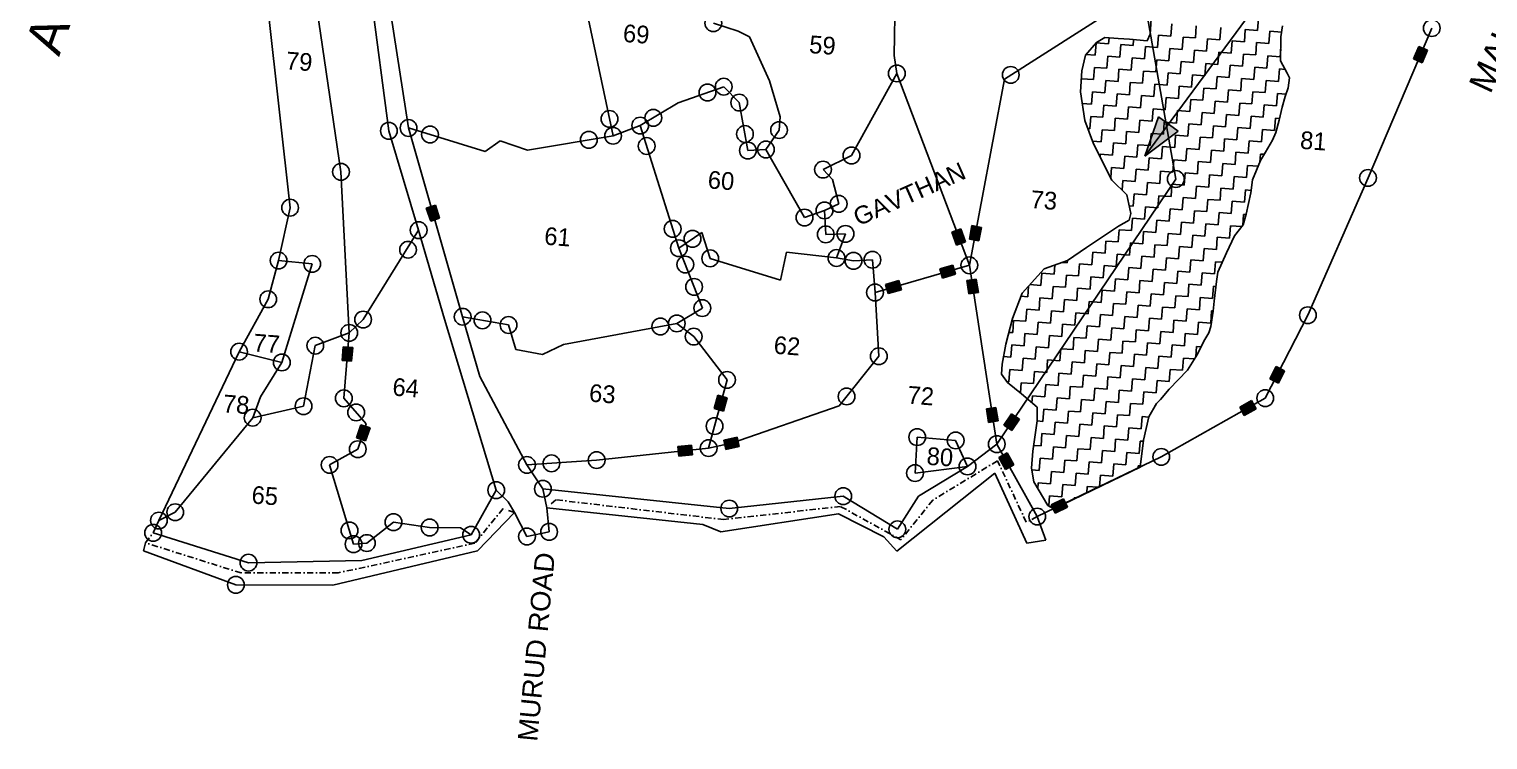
# Model space of a CAD drawing. Header units: metres. Extents: x 277693 to 281059, y 2038920 to 2043234.
# Drawn here: x 278757 to 279938, y 2038920 to 2039495 of the extents above; entities that cross this region are included whole.
import ezdxf
from ezdxf.enums import TextEntityAlignment as Align

# ---------------------------------------------------------------- set-up
doc = ezdxf.new("R2010")
doc.units = ezdxf.units.M
doc.header["$MEASUREMENT"] = 0
doc.linetypes.add('DASHDOT', pattern=[1, 0.5, -0.25, 0, -0.25])
for name, color, linetype in [('OFF', 1, 'Continuous'), ('POLY_HATCH', 12, 'Continuous'), ('POLY_PARCEL', 6, 'Continuous'), ('POLY_ROAD', 30, 'Continuous'), ('POLY_WATER', 4, 'Continuous'), ('TEXT_MAPIN', 7, 'Continuous'), ('TEXT_MAPOUT', 7, 'Continuous'), ('TEXT_PARCEL', 7, 'Continuous'), ('V_BOUND_LINE', 7, 'Continuous'), ('V_BOUND_STREAM_LINE', 7, 'DASHDOT')]:
    doc.layers.add(name, color=color, linetype=linetype)
doc.styles.get("Standard").update_dxf_attribs({"font": 'arial.ttf'})
doc.styles.add('TEXT_MAP', font='', dxfattribs={"height": 2.5})
doc.styles.get('TEXT_MAP').set_extended_font_data('Kruti Dev 050')

msp = doc.modelspace()

# ---------------------------------------------------------------- hatches: boundary and pattern name
for points in [[(279889.4, 2039478.4), (279882.4, 2039481.4), (279878, 2039471.2), (279885.1, 2039468.2)], [(279082.3, 2039339.9), (279089.5, 2039342.4), (279086, 2039352.9), (279078.7, 2039350.4)], [(279508.1, 2039320.6), (279515.3, 2039323.3), (279511.4, 2039333.7), (279504.2, 2039331)], [(279518.5, 2039325.5), (279526, 2039324.1), (279528.1, 2039335), (279520.5, 2039336.4)], [(279507.3, 2039297.1), (279505.1, 2039304.5), (279494.5, 2039301.4), (279496.6, 2039294)], [(279450.6, 2039288.8), (279452.7, 2039281.4), (279463.4, 2039284.5), (279461.3, 2039291.9)], [(279524, 2039293.2), (279516.4, 2039292), (279518.1, 2039281.1), (279525.7, 2039282.3)], [(279019.2, 2039237.7), (279011.5, 2039238.3), (279010.6, 2039227.3), (279018.2, 2039226.7)], [(279761.8, 2039212.5), (279768.6, 2039209), (279773.7, 2039218.9), (279766.8, 2039222.4)], [(279322.2, 2039197.1), (279314.8, 2039199.1), (279311.9, 2039188.4), (279319.3, 2039186.4)], [(279534, 2039177.2), (279541.6, 2039178.4), (279539.9, 2039189.3), (279532.4, 2039188.1)], [(279750.7, 2039188.3), (279746.9, 2039195), (279737.3, 2039189.5), (279741, 2039182.8)], [(279546.4, 2039174.9), (279552.7, 2039170.6), (279558.9, 2039179.8), (279552.6, 2039184.1)], [(279033.1, 2039172.8), (279025.8, 2039175.3), (279022.3, 2039164.8), (279029.5, 2039162.3)], [(279294.1, 2039151.1), (279293.3, 2039158.7), (279282.3, 2039157.6), (279283.1, 2039149.9)], [(279319.5, 2039162.9), (279321.1, 2039155.4), (279331.9, 2039157.7), (279330.3, 2039165.2)], [(279549, 2039152.5), (279542.3, 2039148.7), (279547.7, 2039139), (279554.4, 2039142.8)], [(279584.6, 2039110.6), (279587.9, 2039103.7), (279597.9, 2039108.5), (279594.6, 2039115.4)]]:
    msp.add_hatch(color=256).paths.add_polyline_path(points)
h = msp.add_hatch(color=256)
h.paths.add_polyline_path([(279679.5, 2039418.5), (279671.6, 2039424.3), (279660.4, 2039392.7)])
h.paths.add_polyline_path([(279660.4, 2039392.7), (279687.4, 2039412.7), (279679.5, 2039418.5)])

# ---------------------------------------------------------------- linework, layer by layer
for p, q in [((279660.4, 2039392.7), (279775.3, 2039548.1)), ((279878, 2039471.2), (279882.4, 2039481.4)), ((279882.4, 2039481.4), (279889.4, 2039478.4)), ((279889.4, 2039478.4), (279885.1, 2039468.2)), ((279885.1, 2039468.2), (279878, 2039471.2)), ((279660.4, 2039392.7), (279671.6, 2039424.3)), ((279671.6, 2039424.3), (279687.4, 2039412.7)), ((279660.4, 2039392.7), (279687.4, 2039412.7)), ((279078.7, 2039350.4), (279086, 2039352.9)), ((279082.3, 2039339.9), (279078.7, 2039350.4)), ((279086, 2039352.9), (279089.5, 2039342.4)), ((279089.5, 2039342.4), (279082.3, 2039339.9)), ((279504.2, 2039331), (279511.4, 2039333.7)), ((279508.1, 2039320.6), (279504.2, 2039331)), ((279511.4, 2039333.7), (279515.3, 2039323.3)), ((279518.5, 2039325.5), (279520.5, 2039336.4)), ((279520.5, 2039336.4), (279528.1, 2039335)), ((279528.1, 2039335), (279526, 2039324.1)), ((279515.3, 2039323.3), (279508.1, 2039320.6)), ((279526, 2039324.1), (279518.5, 2039325.5)), ((279494.5, 2039301.4), (279505.1, 2039304.5)), ((279496.6, 2039294), (279494.5, 2039301.4)), ((279507.3, 2039297.1), (279496.6, 2039294)), ((279505.1, 2039304.5), (279507.3, 2039297.1)), ((279450.6, 2039288.8), (279461.3, 2039291.9)), ((279452.7, 2039281.4), (279450.6, 2039288.8)), ((279463.4, 2039284.5), (279452.7, 2039281.4)), ((279461.3, 2039291.9), (279463.4, 2039284.5)), ((279516.4, 2039292), (279524, 2039293.2)), ((279518.1, 2039281.1), (279516.4, 2039292)), ((279524, 2039293.2), (279525.7, 2039282.3)), ((279525.7, 2039282.3), (279518.1, 2039281.1)), ((279010.6, 2039227.3), (279011.5, 2039238.3)), ((279011.5, 2039238.3), (279019.2, 2039237.7)), ((279019.2, 2039237.7), (279018.2, 2039226.7)), ((279018.2, 2039226.7), (279010.6, 2039227.3)), ((279761.8, 2039212.5), (279766.8, 2039222.4)), ((279768.6, 2039209), (279761.8, 2039212.5)), ((279766.8, 2039222.4), (279773.7, 2039218.9)), ((279773.7, 2039218.9), (279768.6, 2039209)), ((279311.9, 2039188.4), (279314.8, 2039199.1)), ((279314.8, 2039199.1), (279322.2, 2039197.1)), ((279322.2, 2039197.1), (279319.3, 2039186.4)), ((279532.4, 2039188.1), (279539.9, 2039189.3)), ((279539.9, 2039189.3), (279541.6, 2039178.4)), ((279737.3, 2039189.5), (279746.9, 2039195)), ((279741, 2039182.8), (279737.3, 2039189.5)), ((279746.9, 2039195), (279750.7, 2039188.3)), ((279319.3, 2039186.4), (279311.9, 2039188.4)), ((279534, 2039177.2), (279532.4, 2039188.1)), ((279541.6, 2039178.4), (279534, 2039177.2)), ((279546.4, 2039174.9), (279552.6, 2039184.1)), ((279552.6, 2039184.1), (279558.9, 2039179.8)), ((279558.9, 2039179.8), (279552.7, 2039170.6)), ((279750.7, 2039188.3), (279741, 2039182.8)), ((279022.3, 2039164.8), (279025.8, 2039175.3)), ((279025.8, 2039175.3), (279033.1, 2039172.8)), ((279033.1, 2039172.8), (279029.5, 2039162.3)), ((279552.7, 2039170.6), (279546.4, 2039174.9)), ((279029.5, 2039162.3), (279022.3, 2039164.8)), ((279282.3, 2039157.6), (279293.3, 2039158.7)), ((279283.1, 2039149.9), (279282.3, 2039157.6)), ((279293.3, 2039158.7), (279294.1, 2039151.1)), ((279319.5, 2039162.9), (279330.3, 2039165.2)), ((279321.1, 2039155.4), (279319.5, 2039162.9)), ((279331.9, 2039157.7), (279321.1, 2039155.4)), ((279330.3, 2039165.2), (279331.9, 2039157.7)), ((279294.1, 2039151.1), (279283.1, 2039149.9)), ((279542.3, 2039148.7), (279549, 2039152.5)), ((279547.7, 2039139), (279542.3, 2039148.7)), ((279554.4, 2039142.8), (279547.7, 2039139)), ((279549, 2039152.5), (279554.4, 2039142.8)), ((279584.6, 2039110.6), (279594.6, 2039115.4)), ((279587.9, 2039103.7), (279584.6, 2039110.6)), ((279597.9, 2039108.5), (279587.9, 2039103.7)), ((279594.6, 2039115.4), (279597.9, 2039108.5))]:
    msp.add_line(p, q)
for centre in [(279311.1, 2039500.1), (279892.8, 2039496.2), (279459.7, 2039459.5), (279551.9, 2039458.3), (279306.4, 2039444.1), (279319.5, 2039448.8), (279332.1, 2039435.9), (279227, 2039422.7), (279262.5, 2039423.6), (279048.4, 2039413.1), (279064.3, 2039415.4), (279081.7, 2039410.1), (279229.9, 2039409.1), (279251.9, 2039417.3), (279336.7, 2039410.5), (279364.3, 2039413.7), (279210.3, 2039405.8), (279257.1, 2039400.8), (279339.1, 2039397.1), (279353.7, 2039398), (279423, 2039393.1), (279009.6, 2039379.9), (279399.9, 2039381.7), (279685.6, 2039374.1), (279841.2, 2039375), (278968.4, 2039350.9), (279401.1, 2039348.7), (279412.6, 2039354), (279384.9, 2039342.9), (279072.5, 2039332.7), (279278.2, 2039333.8), (279294.2, 2039325.7), (279402.1, 2039329.3), (279418.1, 2039329.7), (279063.9, 2039316.9), (279283.2, 2039318.1), (278959.1, 2039308.1), (278986.3, 2039305.4), (279288.4, 2039304.9), (279308.6, 2039309.9), (279410.8, 2039310.2), (279424.6, 2039307.9), (279439.9, 2039308.8), (279518.4, 2039304.3), (278950.7, 2039276.8), (279295.5, 2039286.8), (279442, 2039282.3), (279302.2, 2039269.7), (279027.5, 2039260.4), (279108.1, 2039262.7), (279124.2, 2039259.8), (279145.3, 2039256), (279268.2, 2039254.8), (279281.5, 2039257.3), (279792.5, 2039263.9), (279016.3, 2039249.6), (279295.2, 2039246.6), (278927.1, 2039234.4), (278988.8, 2039239.3), (279445.1, 2039230.7), (278961.7, 2039225.7), (279322.2, 2039211.6), (279011.9, 2039196.7), (279419, 2039198.2), (279758, 2039196.8), (278979.3, 2039190.3), (279021.9, 2039185.3), (278938.1, 2039181), (279312.1, 2039174.2), (279476.2, 2039165.3), (279507.3, 2039162.6), (279540.6, 2039159.6), (279023.2, 2039155.5), (279216.6, 2039146.7), (279307.3, 2039156.4), (279673.8, 2039149.3), (279000.4, 2039142.8), (279160.2, 2039142.8), (279180, 2039144.1), (279474.4, 2039136.2), (279516.9, 2039141.6), (279173.1, 2039123.5), (279135.3, 2039122.4), (279416.3, 2039117.5), (278875.4, 2039104.5), (279324, 2039107.5), (279573.4, 2039101), (278857.5, 2039087.9), (278862.2, 2039097.8), (279016.5, 2039089.8), (279052.1, 2039096.5), (279081.4, 2039092.2), (279178.1, 2039088.7), (279460.1, 2039090.7), (279019.8, 2039078.7), (279030.6, 2039079.6), (279115, 2039086.3), (279160.2, 2039084.9), (278934.7, 2039063.7), (278924.5, 2039045.8)]:
    msp.add_circle(centre, 6.78)
at = {"layer": 'OFF'}
for p, q in [((278851.3, 2039079.8), (278849.6, 2039073.3)), ((279564.9, 2039079.6), (279580.3, 2039081.8))]:
    msp.add_line(p, q, dxfattribs=at)
at = {"layer": 'POLY_HATCH'}
for p, q in [((279666, 2039507.6), (279664.8, 2039491.3)), ((279770.7, 2039489.1), (279772, 2039497.9)), ((279621.4, 2039484.5), (279612.4, 2039474.3)), ((279628.1, 2039488.6), (279621.4, 2039484.5)), ((279638.9, 2039487.7), (279628.1, 2039488.6)), ((279648, 2039487.1), (279638.9, 2039487.7)), ((279662.5, 2039486), (279648, 2039487.1)), ((279664.8, 2039491.3), (279662.5, 2039486)), ((279770.4, 2039469.6), (279770.7, 2039489.1)), ((279612.4, 2039474.3), (279609.6, 2039461.7)), ((279609.6, 2039461.7), (279608.3, 2039444.5)), ((279775.6, 2039459.7), (279770.4, 2039469.6)), ((279777.7, 2039456), (279775.6, 2039459.7)), ((279776.5, 2039447.8), (279777.7, 2039456)), ((279608.3, 2039444.5), (279612, 2039421.4)), ((279771.7, 2039432.1), (279774.2, 2039440.8)), ((279774.2, 2039440.8), (279776.5, 2039447.8)), ((279769.2, 2039421.6), (279771.7, 2039432.1)), ((279612, 2039421.4), (279618.8, 2039402.6)), ((279766.6, 2039411.8), (279769.2, 2039421.6)), ((279618.8, 2039402.6), (279633.9, 2039373.2)), ((279758.3, 2039395.8), (279763.8, 2039405.5)), ((279763.8, 2039405.5), (279766.6, 2039411.8)), ((279754.2, 2039389), (279758.3, 2039395.8)), ((279747.7, 2039373.5), (279754.2, 2039389)), ((279633.9, 2039373.2), (279645.8, 2039361.4)), ((279746.3, 2039362.9), (279747.7, 2039373.5)), ((279645.8, 2039361.4), (279649.1, 2039346.2)), ((279742.6, 2039345.7), (279746.3, 2039362.9)), ((279649.1, 2039346.2), (279647.8, 2039340.8)), ((279740.2, 2039337), (279742.6, 2039345.7)), ((279639.2, 2039336), (279613.3, 2039318.8)), ((279647.8, 2039340.8), (279639.2, 2039336)), ((279733, 2039328), (279740.2, 2039337)), ((279613.3, 2039318.8), (279597.9, 2039308.1)), ((279726.6, 2039314.3), (279733, 2039328)), ((279597.9, 2039308.1), (279579.1, 2039301.3)), ((279719.5, 2039298.8), (279726.6, 2039314.3)), ((279579.1, 2039301.3), (279561.2, 2039281.7)), ((279718.4, 2039291.2), (279719.5, 2039298.8)), ((279716.6, 2039275.4), (279718.4, 2039291.2)), ((279561.2, 2039281.7), (279553.2, 2039261.2)), ((279715.9, 2039267.1), (279716.6, 2039275.4)), ((279553.2, 2039261.2), (279548, 2039240.6)), ((279713.8, 2039254.8), (279715.9, 2039267.1)), ((279708.2, 2039242.8), (279712.2, 2039249.6)), ((279712.2, 2039249.6), (279713.8, 2039254.8)), ((279548, 2039240.6), (279545, 2039224.4)), ((279703.2, 2039232.5), (279708.2, 2039242.8)), ((279545, 2039224.4), (279544.4, 2039216.2)), ((279695.1, 2039219.5), (279703.2, 2039232.5)), ((279544.4, 2039216.2), (279549.3, 2039209.5)), ((279680.3, 2039204), (279695.1, 2039219.5)), ((279549.3, 2039209.5), (279560.5, 2039200.4)), ((279673.2, 2039195.7), (279680.3, 2039204)), ((279560.5, 2039200.4), (279573.3, 2039189.4)), ((279573.3, 2039189.4), (279573.4, 2039178.5)), ((279663.8, 2039181.6), (279669.9, 2039192.4)), ((279669.9, 2039192.4), (279673.2, 2039195.7)), ((279573.4, 2039178.5), (279569.7, 2039153.9)), ((279659.4, 2039162.9), (279663.8, 2039181.6)), ((279569.7, 2039153.9), (279568.7, 2039140.3)), ((279656.8, 2039141.1), (279659.4, 2039162.9)), ((279568.7, 2039140.3), (279570.6, 2039129.2)), ((279586.8, 2039107.4), (279656.8, 2039141.1)), ((279570.6, 2039129.2), (279581.9, 2039110.1)), ((279581.9, 2039110.1), (279586.8, 2039107.4))]:
    msp.add_line(p, q, dxfattribs=at)
at = {"layer": 'POLY_HATCH', "linetype": 'Continuous'}
for p, q in [((279681.5, 2039489.7), (279682.3, 2039499.6)), ((279701.4, 2039488.2), (279702.1, 2039498.1)), ((279721.2, 2039486.7), (279722, 2039496.6)), ((279751.8, 2039494.3), (279752.5, 2039504.3)), ((279620.4, 2039474.4), (279621.2, 2039484.3)), ((279621.2, 2039484.3), (279631.1, 2039483.5)), ((279631.1, 2039483.5), (279631.5, 2039488.3)), ((279651, 2039482), (279651.3, 2039486.8)), ((279670.8, 2039480.5), (279671.6, 2039490.4)), ((279671.6, 2039490.4), (279681.5, 2039489.7)), ((279690.7, 2039479), (279691.4, 2039488.9)), ((279691.4, 2039488.9), (279701.4, 2039488.2)), ((279710.5, 2039477.5), (279711.3, 2039487.4)), ((279711.3, 2039487.4), (279721.2, 2039486.7)), ((279730.4, 2039476), (279731.2, 2039485.9)), ((279731.2, 2039485.9), (279741.1, 2039485.2)), ((279741.1, 2039485.2), (279741.8, 2039495.1)), ((279741.8, 2039495.1), (279751.8, 2039494.3)), ((279750.3, 2039474.5), (279751, 2039484.4)), ((279751, 2039484.4), (279760.9, 2039483.7)), ((279760.9, 2039483.7), (279761.7, 2039493.6)), ((279761.7, 2039493.6), (279771.3, 2039492.9)), ((279612.9, 2039474.9), (279620.4, 2039474.4)), ((279629.6, 2039463.7), (279630.4, 2039473.6)), ((279630.4, 2039473.6), (279640.3, 2039472.8)), ((279640.3, 2039472.8), (279641, 2039482.8)), ((279641, 2039482.8), (279651, 2039482)), ((279660.2, 2039471.3), (279660.9, 2039481.3)), ((279660.9, 2039481.3), (279670.8, 2039480.5)), ((279680, 2039469.8), (279680.8, 2039479.8)), ((279680.8, 2039479.8), (279690.7, 2039479)), ((279699.9, 2039468.3), (279700.6, 2039478.3)), ((279700.6, 2039478.3), (279710.5, 2039477.5)), ((279719.7, 2039466.8), (279720.5, 2039476.8)), ((279720.5, 2039476.8), (279730.4, 2039476)), ((279739.6, 2039465.3), (279740.3, 2039475.2)), ((279740.3, 2039475.2), (279750.3, 2039474.5)), ((279759.4, 2039463.8), (279760.2, 2039473.7)), ((279760.2, 2039473.7), (279770.1, 2039473)), ((279770.1, 2039473), (279770.6, 2039479.1)), ((279618.9, 2039454.5), (279619.7, 2039464.4)), ((279619.7, 2039464.4), (279629.6, 2039463.7)), ((279638.8, 2039453), (279639.5, 2039462.9)), ((279639.5, 2039462.9), (279649.5, 2039462.2)), ((279649.5, 2039462.2), (279650.2, 2039472.1)), ((279650.2, 2039472.1), (279660.2, 2039471.3)), ((279658.6, 2039451.5), (279659.4, 2039461.4)), ((279659.4, 2039461.4), (279669.3, 2039460.7)), ((279669.3, 2039460.7), (279670.1, 2039470.6)), ((279670.1, 2039470.6), (279680, 2039469.8)), ((279689.2, 2039459.2), (279689.9, 2039469.1)), ((279689.9, 2039469.1), (279699.9, 2039468.3)), ((279709, 2039457.7), (279709.8, 2039467.6)), ((279709.8, 2039467.6), (279719.7, 2039466.8)), ((279728.9, 2039456.1), (279729.6, 2039466.1)), ((279729.6, 2039466.1), (279739.6, 2039465.3)), ((279748.7, 2039454.6), (279749.5, 2039464.6)), ((279749.5, 2039464.6), (279759.4, 2039463.8)), ((279768.6, 2039453.1), (279769.4, 2039463.1)), ((279769.4, 2039463.1), (279774, 2039462.7)), ((279609.1, 2039455.2), (279618.9, 2039454.5)), ((279628.1, 2039443.8), (279628.9, 2039453.7)), ((279628.9, 2039453.7), (279638.8, 2039453)), ((279648, 2039442.3), (279648.7, 2039452.2)), ((279648.7, 2039452.2), (279658.6, 2039451.5)), ((279667.8, 2039440.8), (279668.6, 2039450.7)), ((279668.6, 2039450.7), (279678.5, 2039450)), ((279678.5, 2039450), (279679.3, 2039459.9)), ((279679.3, 2039459.9), (279689.2, 2039459.2)), ((279687.7, 2039439.3), (279688.4, 2039449.2)), ((279688.4, 2039449.2), (279698.4, 2039448.5)), ((279698.4, 2039448.5), (279699.1, 2039458.4)), ((279699.1, 2039458.4), (279709, 2039457.7)), ((279718.2, 2039447), (279719, 2039456.9)), ((279719, 2039456.9), (279728.9, 2039456.1)), ((279738.1, 2039445.5), (279738.8, 2039455.4)), ((279738.8, 2039455.4), (279748.7, 2039454.6)), ((279757.9, 2039444), (279758.7, 2039453.9)), ((279758.7, 2039453.9), (279768.6, 2039453.1)), ((279617.4, 2039434.6), (279618.2, 2039444.6)), ((279618.2, 2039444.6), (279628.1, 2039443.8)), ((279637.3, 2039433.1), (279638, 2039443.1)), ((279638, 2039443.1), (279648, 2039442.3)), ((279657.1, 2039431.6), (279657.9, 2039441.6)), ((279657.9, 2039441.6), (279667.8, 2039440.8)), ((279677, 2039430.1), (279677.7, 2039440.1)), ((279677.7, 2039440.1), (279687.7, 2039439.3)), ((279696.9, 2039428.6), (279697.6, 2039438.5)), ((279697.6, 2039438.5), (279707.5, 2039437.8)), ((279707.5, 2039437.8), (279708.3, 2039447.7)), ((279708.3, 2039447.7), (279718.2, 2039447)), ((279716.7, 2039427.1), (279717.5, 2039437)), ((279717.5, 2039437), (279727.4, 2039436.3)), ((279727.4, 2039436.3), (279728.1, 2039446.2)), ((279728.1, 2039446.2), (279738.1, 2039445.5)), ((279747.2, 2039434.8), (279748, 2039444.7)), ((279748, 2039444.7), (279757.9, 2039444)), ((279767.1, 2039433.3), (279767.9, 2039443.2)), ((279767.9, 2039443.2), (279774.8, 2039442.7)), ((279609.8, 2039435.2), (279617.4, 2039434.6)), ((279626.6, 2039424), (279627.4, 2039433.9)), ((279627.4, 2039433.9), (279637.3, 2039433.1)), ((279646.5, 2039422.5), (279647.2, 2039432.4)), ((279647.2, 2039432.4), (279657.1, 2039431.6)), ((279666.3, 2039421), (279667.1, 2039430.9)), ((279667.1, 2039430.9), (279677, 2039430.1)), ((279686.2, 2039419.4), (279686.9, 2039429.4)), ((279686.9, 2039429.4), (279696.9, 2039428.6)), ((279706, 2039417.9), (279706.8, 2039427.9)), ((279706.8, 2039427.9), (279716.7, 2039427.1)), ((279725.9, 2039416.4), (279726.6, 2039426.4)), ((279726.6, 2039426.4), (279736.6, 2039425.6)), ((279736.6, 2039425.6), (279737.3, 2039435.5)), ((279737.3, 2039435.5), (279747.2, 2039434.8)), ((279756.4, 2039424.1), (279757.2, 2039434)), ((279757.2, 2039434), (279767.1, 2039433.3)), ((279614.4, 2039414.9), (279615.9, 2039414.8)), ((279615.9, 2039414.8), (279616.7, 2039424.7)), ((279616.7, 2039424.7), (279626.6, 2039424)), ((279625.1, 2039404.1), (279625.9, 2039414)), ((279625.9, 2039414), (279635.8, 2039413.3)), ((279635.8, 2039413.3), (279636.5, 2039423.2)), ((279636.5, 2039423.2), (279646.5, 2039422.5)), ((279655.6, 2039411.8), (279656.4, 2039421.7)), ((279656.4, 2039421.7), (279666.3, 2039421)), ((279675.5, 2039410.3), (279676.2, 2039420.2)), ((279676.2, 2039420.2), (279686.2, 2039419.4)), ((279695.3, 2039408.8), (279696.1, 2039418.7)), ((279696.1, 2039418.7), (279706, 2039417.9)), ((279715.2, 2039407.3), (279716, 2039417.2)), ((279716, 2039417.2), (279725.9, 2039416.4)), ((279735.1, 2039405.8), (279735.8, 2039415.7)), ((279735.8, 2039415.7), (279745.7, 2039414.9)), ((279745.7, 2039414.9), (279746.5, 2039424.9)), ((279746.5, 2039424.9), (279756.4, 2039424.1)), ((279754.9, 2039404.2), (279755.7, 2039414.2)), ((279755.7, 2039414.2), (279765.6, 2039413.4)), ((279765.6, 2039413.4), (279766.3, 2039423.3)), ((279766.3, 2039423.3), (279769.5, 2039423.1)), ((279618.1, 2039404.6), (279625.1, 2039404.1)), ((279634.3, 2039393.4), (279635, 2039403.4)), ((279635, 2039403.4), (279645, 2039402.6)), ((279645, 2039402.6), (279645.7, 2039412.5)), ((279645.7, 2039412.5), (279655.6, 2039411.8)), ((279654.1, 2039391.9), (279654.9, 2039401.8)), ((279654.9, 2039401.8), (279664.8, 2039401.1)), ((279664.8, 2039401.1), (279665.6, 2039411)), ((279665.6, 2039411), (279675.5, 2039410.3)), ((279684.7, 2039399.6), (279685.4, 2039409.5)), ((279685.4, 2039409.5), (279695.3, 2039408.8)), ((279704.5, 2039398.1), (279705.3, 2039408)), ((279705.3, 2039408), (279715.2, 2039407.3)), ((279724.4, 2039396.6), (279725.1, 2039406.5)), ((279725.1, 2039406.5), (279735.1, 2039405.8)), ((279744.2, 2039395.1), (279745, 2039405)), ((279745, 2039405), (279754.9, 2039404.2)), ((279624.2, 2039392.1), (279624.3, 2039394.2)), ((279624.3, 2039394.2), (279634.3, 2039393.4)), ((279643.4, 2039382.7), (279644.2, 2039392.7)), ((279644.2, 2039392.7), (279654.1, 2039391.9)), ((279663.3, 2039381.2), (279664.1, 2039391.2)), ((279664.1, 2039391.2), (279674, 2039390.4)), ((279674, 2039390.4), (279674.7, 2039400.3)), ((279674.7, 2039400.3), (279684.7, 2039399.6)), ((279683.2, 2039379.7), (279683.9, 2039389.7)), ((279683.9, 2039389.7), (279693.8, 2039388.9)), ((279693.8, 2039388.9), (279694.6, 2039398.8)), ((279694.6, 2039398.8), (279704.5, 2039398.1)), ((279713.7, 2039387.4), (279714.4, 2039397.3)), ((279714.4, 2039397.3), (279724.4, 2039396.6)), ((279733.6, 2039385.9), (279734.3, 2039395.8)), ((279734.3, 2039395.8), (279744.2, 2039395.1)), ((279753.6, 2039387.6), (279754.2, 2039394.3)), ((279754.2, 2039394.3), (279757.3, 2039394.1)), ((279632.9, 2039375.2), (279633.5, 2039383.5)), ((279633.5, 2039383.5), (279643.4, 2039382.7)), ((279652.6, 2039372.1), (279653.4, 2039382)), ((279653.4, 2039382), (279663.3, 2039381.2)), ((279672.5, 2039370.6), (279673.2, 2039380.5)), ((279673.2, 2039380.5), (279683.2, 2039379.7)), ((279692.3, 2039369.1), (279693.1, 2039379)), ((279693.1, 2039379), (279703, 2039378.2)), ((279703, 2039378.2), (279703.8, 2039388.2)), ((279703.8, 2039388.2), (279713.7, 2039387.4)), ((279722.9, 2039376.7), (279723.6, 2039386.6)), ((279723.6, 2039386.6), (279733.6, 2039385.9)), ((279742.7, 2039375.2), (279743.5, 2039385.1)), ((279743.5, 2039385.1), (279752.3, 2039384.5)), ((279642.1, 2039365), (279642.7, 2039372.8)), ((279642.7, 2039372.8), (279652.6, 2039372.1)), ((279661.8, 2039361.4), (279662.6, 2039371.3)), ((279662.6, 2039371.3), (279672.5, 2039370.6)), ((279681.7, 2039359.9), (279682.4, 2039369.8)), ((279682.4, 2039369.8), (279692.3, 2039369.1)), ((279701.5, 2039358.4), (279702.3, 2039368.3)), ((279702.3, 2039368.3), (279712.2, 2039367.5)), ((279712.2, 2039367.5), (279712.9, 2039377.5)), ((279712.9, 2039377.5), (279722.9, 2039376.7)), ((279721.4, 2039356.9), (279722.1, 2039366.8)), ((279722.1, 2039366.8), (279732, 2039366)), ((279732, 2039366), (279732.8, 2039376)), ((279732.8, 2039376), (279742.7, 2039375.2)), ((279651.1, 2039352.2), (279651.9, 2039362.1)), ((279651.9, 2039362.1), (279661.8, 2039361.4)), ((279671, 2039350.7), (279671.7, 2039360.6)), ((279671.7, 2039360.6), (279681.7, 2039359.9)), ((279690.8, 2039349.2), (279691.6, 2039359.1)), ((279691.6, 2039359.1), (279701.5, 2039358.4)), ((279710.7, 2039347.7), (279711.4, 2039357.6)), ((279711.4, 2039357.6), (279721.4, 2039356.9)), ((279730.5, 2039346.2), (279731.3, 2039356.1)), ((279731.3, 2039356.1), (279741.2, 2039355.4)), ((279741.2, 2039355.4), (279742, 2039365.3)), ((279742, 2039365.3), (279746.6, 2039364.9)), ((279647.7, 2039352.5), (279651.1, 2039352.2)), ((279660.3, 2039341.5), (279661, 2039351.5)), ((279661, 2039351.5), (279671, 2039350.7)), ((279680.1, 2039340), (279680.9, 2039350)), ((279680.9, 2039350), (279690.8, 2039349.2)), ((279700, 2039338.5), (279700.8, 2039348.4)), ((279700.8, 2039348.4), (279710.7, 2039347.7)), ((279719.9, 2039337), (279720.6, 2039346.9)), ((279720.6, 2039346.9), (279730.5, 2039346.2)), ((279739.8, 2039336.4), (279740.5, 2039345.4)), ((279740.5, 2039345.4), (279742.5, 2039345.3)), ((279638.9, 2039323.2), (279639.7, 2039333.1)), ((279639.7, 2039333.1), (279649.6, 2039332.4)), ((279649.6, 2039332.4), (279650.4, 2039342.3)), ((279650.4, 2039342.3), (279660.3, 2039341.5)), ((279658.8, 2039321.7), (279659.5, 2039331.6)), ((279659.5, 2039331.6), (279669.5, 2039330.8)), ((279669.5, 2039330.8), (279670.2, 2039340.8)), ((279670.2, 2039340.8), (279680.1, 2039340)), ((279689.3, 2039329.3), (279690.1, 2039339.3)), ((279690.1, 2039339.3), (279700, 2039338.5)), ((279709.2, 2039327.8), (279709.9, 2039337.8)), ((279709.9, 2039337.8), (279719.9, 2039337)), ((279729, 2039326.3), (279729.8, 2039336.3)), ((279729.8, 2039336.3), (279739.1, 2039335.6)), ((279628.3, 2039314), (279629, 2039323.9)), ((279629, 2039323.9), (279638.9, 2039323.2)), ((279648.1, 2039312.5), (279648.9, 2039322.4)), ((279648.9, 2039322.4), (279658.8, 2039321.7)), ((279668, 2039311), (279668.7, 2039320.9)), ((279668.7, 2039320.9), (279678.6, 2039320.2)), ((279678.6, 2039320.2), (279679.4, 2039330.1)), ((279679.4, 2039330.1), (279689.3, 2039329.3)), ((279687.8, 2039309.5), (279688.6, 2039319.4)), ((279688.6, 2039319.4), (279698.5, 2039318.7)), ((279698.5, 2039318.7), (279699.3, 2039328.6)), ((279699.3, 2039328.6), (279709.2, 2039327.8)), ((279718.4, 2039317.2), (279719.1, 2039327.1)), ((279719.1, 2039327.1), (279729, 2039326.3)), ((279597.7, 2039306.3), (279597.8, 2039308.1)), ((279617.6, 2039304.8), (279618.3, 2039314.8)), ((279618.3, 2039314.8), (279628.3, 2039314)), ((279637.4, 2039303.3), (279638.2, 2039313.3)), ((279638.2, 2039313.3), (279648.1, 2039312.5)), ((279657.3, 2039301.8), (279658, 2039311.7)), ((279658, 2039311.7), (279668, 2039311)), ((279677.1, 2039300.3), (279677.9, 2039310.2)), ((279677.9, 2039310.2), (279687.8, 2039309.5)), ((279697, 2039298.8), (279697.7, 2039308.7)), ((279697.7, 2039308.7), (279707.7, 2039308)), ((279707.7, 2039308), (279708.4, 2039317.9)), ((279708.4, 2039317.9), (279718.4, 2039317.2)), ((279716.8, 2039297.3), (279717.6, 2039307.2)), ((279717.6, 2039307.2), (279723.2, 2039306.8)), ((279576.4, 2039288), (279577.1, 2039297.9)), ((279577.1, 2039297.9), (279587, 2039297.2)), ((279587, 2039297.2), (279587.6, 2039304.4)), ((279593.8, 2039306.6), (279597.7, 2039306.3)), ((279596.2, 2039286.5), (279597, 2039296.4)), ((279597, 2039296.4), (279606.9, 2039295.7)), ((279606.9, 2039295.7), (279607.6, 2039305.6)), ((279607.6, 2039305.6), (279617.6, 2039304.8)), ((279626.7, 2039294.1), (279627.5, 2039304.1)), ((279627.5, 2039304.1), (279637.4, 2039303.3)), ((279646.6, 2039292.6), (279647.4, 2039302.6)), ((279647.4, 2039302.6), (279657.3, 2039301.8)), ((279666.5, 2039291.1), (279667.2, 2039301.1)), ((279667.2, 2039301.1), (279677.1, 2039300.3)), ((279686.3, 2039289.6), (279687.1, 2039299.6)), ((279687.1, 2039299.6), (279697, 2039298.8)), ((279706.2, 2039288.1), (279706.9, 2039298.1)), ((279706.9, 2039298.1), (279716.8, 2039297.3)), ((279565.7, 2039278.8), (279566.3, 2039287.3)), ((279567.5, 2039288.7), (279576.4, 2039288)), ((279585.5, 2039277.3), (279586.3, 2039287.2)), ((279586.3, 2039287.2), (279596.2, 2039286.5)), ((279605.4, 2039275.8), (279606.1, 2039285.7)), ((279606.1, 2039285.7), (279616.1, 2039285)), ((279616.1, 2039285), (279616.8, 2039294.9)), ((279616.8, 2039294.9), (279626.7, 2039294.1)), ((279625.2, 2039274.3), (279626, 2039284.2)), ((279626, 2039284.2), (279635.9, 2039283.5)), ((279635.9, 2039283.5), (279636.7, 2039293.4)), ((279636.7, 2039293.4), (279646.6, 2039292.6)), ((279655.8, 2039282), (279656.5, 2039291.9)), ((279656.5, 2039291.9), (279666.5, 2039291.1)), ((279675.6, 2039280.5), (279676.4, 2039290.4)), ((279676.4, 2039290.4), (279686.3, 2039289.6)), ((279695.5, 2039279), (279696.2, 2039288.9)), ((279696.2, 2039288.9), (279706.2, 2039288.1)), ((279715.3, 2039277.4), (279716.1, 2039287.4)), ((279716.1, 2039287.4), (279717.9, 2039287.2)), ((279560.2, 2039279.2), (279565.7, 2039278.8)), ((279574.8, 2039268.1), (279575.6, 2039278.1)), ((279575.6, 2039278.1), (279585.5, 2039277.3)), ((279594.7, 2039266.6), (279595.5, 2039276.6)), ((279595.5, 2039276.6), (279605.4, 2039275.8)), ((279614.6, 2039265.1), (279615.3, 2039275)), ((279615.3, 2039275), (279625.2, 2039274.3)), ((279634.4, 2039263.6), (279635.2, 2039273.5)), ((279635.2, 2039273.5), (279645.1, 2039272.8)), ((279645.1, 2039272.8), (279645.8, 2039282.7)), ((279645.8, 2039282.7), (279655.8, 2039282)), ((279654.3, 2039262.1), (279655, 2039272)), ((279655, 2039272), (279664.9, 2039271.3)), ((279664.9, 2039271.3), (279665.7, 2039281.2)), ((279665.7, 2039281.2), (279675.6, 2039280.5)), ((279684.8, 2039269.8), (279685.6, 2039279.7)), ((279685.6, 2039279.7), (279695.5, 2039279)), ((279704.7, 2039268.3), (279705.4, 2039278.2)), ((279705.4, 2039278.2), (279715.3, 2039277.4)), ((279564.2, 2039259), (279564.9, 2039268.9)), ((279564.9, 2039268.9), (279574.8, 2039268.1)), ((279584, 2039257.4), (279584.8, 2039267.4)), ((279584.8, 2039267.4), (279594.7, 2039266.6)), ((279603.9, 2039255.9), (279604.6, 2039265.9)), ((279604.6, 2039265.9), (279614.6, 2039265.1)), ((279623.7, 2039254.4), (279624.5, 2039264.4)), ((279624.5, 2039264.4), (279634.4, 2039263.6)), ((279643.6, 2039252.9), (279644.3, 2039262.9)), ((279644.3, 2039262.9), (279654.3, 2039262.1)), ((279663.4, 2039251.4), (279664.2, 2039261.4)), ((279664.2, 2039261.4), (279674.1, 2039260.6)), ((279674.1, 2039260.6), (279674.9, 2039270.5)), ((279674.9, 2039270.5), (279684.8, 2039269.8)), ((279683.3, 2039249.9), (279684.1, 2039259.8)), ((279684.1, 2039259.8), (279694, 2039259.1)), ((279694, 2039259.1), (279694.7, 2039269)), ((279694.7, 2039269), (279704.7, 2039268.3)), ((279713.8, 2039257.6), (279714.6, 2039267.5)), ((279714.6, 2039267.5), (279716, 2039267.4)), ((279550.4, 2039250), (279553.5, 2039249.8)), ((279553.5, 2039249.8), (279554.2, 2039259.7)), ((279554.2, 2039259.7), (279564.2, 2039259)), ((279562.7, 2039239.1), (279563.4, 2039249)), ((279563.4, 2039249), (279573.3, 2039248.3)), ((279573.3, 2039248.3), (279574.1, 2039258.2)), ((279574.1, 2039258.2), (279584, 2039257.4)), ((279593.2, 2039246.8), (279593.9, 2039256.7)), ((279593.9, 2039256.7), (279603.9, 2039255.9)), ((279613.1, 2039245.3), (279613.8, 2039255.2)), ((279613.8, 2039255.2), (279623.7, 2039254.4)), ((279632.9, 2039243.8), (279633.7, 2039253.7)), ((279633.7, 2039253.7), (279643.6, 2039252.9)), ((279652.8, 2039242.3), (279653.5, 2039252.2)), ((279653.5, 2039252.2), (279663.4, 2039251.4)), ((279672.6, 2039240.7), (279673.4, 2039250.7)), ((279673.4, 2039250.7), (279683.3, 2039249.9)), ((279692.5, 2039239.2), (279693.2, 2039249.2)), ((279693.2, 2039249.2), (279703.2, 2039248.4)), ((279703.2, 2039248.4), (279703.9, 2039258.3)), ((279703.9, 2039258.3), (279713.8, 2039257.6)), ((279552, 2039229.9), (279552.7, 2039239.9)), ((279552.7, 2039239.9), (279562.7, 2039239.1)), ((279571.8, 2039228.4), (279572.6, 2039238.3)), ((279572.6, 2039238.3), (279582.5, 2039237.6)), ((279582.5, 2039237.6), (279583.3, 2039247.5)), ((279583.3, 2039247.5), (279593.2, 2039246.8)), ((279591.7, 2039226.9), (279592.4, 2039236.8)), ((279592.4, 2039236.8), (279602.4, 2039236.1)), ((279602.4, 2039236.1), (279603.1, 2039246)), ((279603.1, 2039246), (279613.1, 2039245.3)), ((279622.2, 2039234.6), (279623, 2039244.5)), ((279623, 2039244.5), (279632.9, 2039243.8)), ((279642.1, 2039233.1), (279642.8, 2039243)), ((279642.8, 2039243), (279652.8, 2039242.3)), ((279661.9, 2039231.6), (279662.7, 2039241.5)), ((279662.7, 2039241.5), (279672.6, 2039240.7)), ((279681.8, 2039230.1), (279682.5, 2039240)), ((279682.5, 2039240), (279692.5, 2039239.2)), ((279701.8, 2039230.2), (279702.4, 2039238.5)), ((279702.4, 2039238.5), (279706, 2039238.2)), ((279546.1, 2039230.4), (279552, 2039229.9)), ((279561.2, 2039219.2), (279561.9, 2039229.2)), ((279561.9, 2039229.2), (279571.8, 2039228.4)), ((279581, 2039217.7), (279581.8, 2039227.7)), ((279581.8, 2039227.7), (279591.7, 2039226.9)), ((279600.9, 2039216.2), (279601.6, 2039226.2)), ((279601.6, 2039226.2), (279611.5, 2039225.4)), ((279611.5, 2039225.4), (279612.3, 2039235.3)), ((279612.3, 2039235.3), (279622.2, 2039234.6)), ((279620.7, 2039214.7), (279621.5, 2039224.7)), ((279621.5, 2039224.7), (279631.4, 2039223.9)), ((279631.4, 2039223.9), (279632.2, 2039233.8)), ((279632.2, 2039233.8), (279642.1, 2039233.1)), ((279651.3, 2039222.4), (279652, 2039232.3)), ((279652, 2039232.3), (279661.9, 2039231.6)), ((279671.1, 2039220.9), (279671.9, 2039230.8)), ((279671.9, 2039230.8), (279681.8, 2039230.1)), ((279691, 2039219.4), (279691.7, 2039229.3)), ((279691.7, 2039229.3), (279700.8, 2039228.6)), ((279550.5, 2039210.1), (279551.2, 2039220)), ((279551.2, 2039220), (279561.2, 2039219.2)), ((279570.3, 2039208.6), (279571.1, 2039218.5)), ((279571.1, 2039218.5), (279581, 2039217.7)), ((279590.2, 2039207.1), (279590.9, 2039217)), ((279590.9, 2039217), (279600.9, 2039216.2)), ((279610, 2039205.6), (279610.8, 2039215.5)), ((279610.8, 2039215.5), (279620.7, 2039214.7)), ((279629.9, 2039204), (279630.6, 2039214)), ((279630.6, 2039214), (279640.6, 2039213.2)), ((279640.6, 2039213.2), (279641.3, 2039223.1)), ((279641.3, 2039223.1), (279651.3, 2039222.4)), ((279660.4, 2039211.7), (279661.2, 2039221.6)), ((279661.2, 2039221.6), (279671.1, 2039220.9)), ((279680.3, 2039210.2), (279681, 2039220.1)), ((279681, 2039220.1), (279691, 2039219.4)), ((279548.8, 2039210.2), (279550.5, 2039210.1)), ((279559.8, 2039201), (279560.4, 2039209.3)), ((279560.4, 2039209.3), (279570.3, 2039208.6)), ((279579.5, 2039197.9), (279580.3, 2039207.8)), ((279580.3, 2039207.8), (279590.2, 2039207.1)), ((279599.4, 2039196.4), (279600.1, 2039206.3)), ((279600.1, 2039206.3), (279610, 2039205.6)), ((279619.2, 2039194.9), (279620, 2039204.8)), ((279620, 2039204.8), (279629.9, 2039204)), ((279639.1, 2039193.4), (279639.8, 2039203.3)), ((279639.8, 2039203.3), (279649.8, 2039202.5)), ((279649.8, 2039202.5), (279650.5, 2039212.5)), ((279650.5, 2039212.5), (279660.4, 2039211.7)), ((279658.9, 2039191.9), (279659.7, 2039201.8)), ((279659.7, 2039201.8), (279669.6, 2039201)), ((279669.6, 2039201), (279670.4, 2039211)), ((279670.4, 2039211), (279680.3, 2039210.2)), ((279569.1, 2039193), (279569.6, 2039198.6)), ((279569.6, 2039198.6), (279579.5, 2039197.9)), ((279588.7, 2039187.2), (279589.4, 2039197.1)), ((279589.4, 2039197.1), (279599.4, 2039196.4)), ((279608.5, 2039185.7), (279609.3, 2039195.6)), ((279609.3, 2039195.6), (279619.2, 2039194.9)), ((279628.4, 2039184.2), (279629.1, 2039194.1)), ((279629.1, 2039194.1), (279639.1, 2039193.4)), ((279648.2, 2039182.7), (279649, 2039192.6)), ((279649, 2039192.6), (279658.9, 2039191.9)), ((279668.8, 2039190.4), (279668.9, 2039191.1)), ((279668.9, 2039191.1), (279669.2, 2039191.1)), ((279573.4, 2039178.4), (279578, 2039178)), ((279578, 2039178), (279578.8, 2039188)), ((279578.8, 2039188), (279588.7, 2039187.2)), ((279587.2, 2039167.3), (279587.9, 2039177.3)), ((279587.9, 2039177.3), (279597.9, 2039176.5)), ((279597.9, 2039176.5), (279598.6, 2039186.4)), ((279598.6, 2039186.4), (279608.5, 2039185.7)), ((279617.7, 2039175), (279618.5, 2039184.9)), ((279618.5, 2039184.9), (279628.4, 2039184.2)), ((279637.6, 2039173.5), (279638.3, 2039183.4)), ((279638.3, 2039183.4), (279648.2, 2039182.7)), ((279657.4, 2039172), (279658.2, 2039181.9)), ((279658.2, 2039181.9), (279663.8, 2039181.5)), ((279576.5, 2039158.2), (279577.2, 2039168.1)), ((279577.2, 2039168.1), (279587.2, 2039167.3)), ((279596.3, 2039156.7), (279597.1, 2039166.6)), ((279597.1, 2039166.6), (279607, 2039165.8)), ((279607, 2039165.8), (279607.8, 2039175.8)), ((279607.8, 2039175.8), (279617.7, 2039175)), ((279626.9, 2039164.3), (279627.6, 2039174.3)), ((279627.6, 2039174.3), (279637.6, 2039173.5)), ((279646.7, 2039162.8), (279647.5, 2039172.8)), ((279647.5, 2039172.8), (279657.4, 2039172)), ((279570.4, 2039158.6), (279576.5, 2039158.2)), ((279585.7, 2039147.5), (279586.4, 2039157.4)), ((279586.4, 2039157.4), (279596.3, 2039156.7)), ((279605.5, 2039146), (279606.3, 2039155.9)), ((279606.3, 2039155.9), (279616.2, 2039155.2)), ((279616.2, 2039155.2), (279617, 2039165.1)), ((279617, 2039165.1), (279626.9, 2039164.3)), ((279625.4, 2039144.5), (279626.1, 2039154.4)), ((279626.1, 2039154.4), (279636.1, 2039153.7)), ((279636.1, 2039153.7), (279636.8, 2039163.6)), ((279636.8, 2039163.6), (279646.7, 2039162.8)), ((279655.9, 2039152.1), (279656.7, 2039162.1)), ((279656.7, 2039162.1), (279659.3, 2039161.9)), ((279575, 2039138.3), (279575.7, 2039148.2)), ((279575.7, 2039148.2), (279585.7, 2039147.5)), ((279594.8, 2039136.8), (279595.6, 2039146.7)), ((279595.6, 2039146.7), (279605.5, 2039146)), ((279614.7, 2039135.3), (279615.5, 2039145.2)), ((279615.5, 2039145.2), (279625.4, 2039144.5)), ((279634.6, 2039133.8), (279635.3, 2039143.7)), ((279635.3, 2039143.7), (279645.2, 2039143)), ((279645.2, 2039143), (279646, 2039152.9)), ((279646, 2039152.9), (279655.9, 2039152.1)), ((279655, 2039140.3), (279655.2, 2039142.2)), ((279655.2, 2039142.2), (279656.9, 2039142.1)), ((279569, 2039138.8), (279575, 2039138.3)), ((279584.2, 2039127.6), (279584.9, 2039137.6)), ((279584.9, 2039137.6), (279594.8, 2039136.8)), ((279604, 2039126.1), (279604.8, 2039136.1)), ((279604.8, 2039136.1), (279614.7, 2039135.3)), ((279623.9, 2039125.3), (279624.6, 2039134.6)), ((279624.6, 2039134.6), (279634.6, 2039133.8)), ((279573.9, 2039123.7), (279574.2, 2039128.4)), ((279574.2, 2039128.4), (279584.2, 2039127.6)), ((279593.3, 2039117), (279594.1, 2039126.9)), ((279594.1, 2039126.9), (279604, 2039126.1)), ((279613.6, 2039120.3), (279613.9, 2039125.4)), ((279613.9, 2039125.4), (279622.7, 2039124.7)), ((279582.8, 2039109.7), (279583.4, 2039117.7)), ((279583.4, 2039117.7), (279593.3, 2039117)), ((279603.2, 2039115.3), (279603.3, 2039116.2)), ((279603.3, 2039116.2), (279604.8, 2039116.1))]:
    msp.add_line(p, q, dxfattribs=at)
at = {"layer": 'POLY_PARCEL'}
for p, q in [((279009.6, 2039379.9), (278971.7, 2039635.5)), ((279459.3, 2039563.5), (279457.4, 2039473.9)), ((279206.2, 2039521.3), (279229.9, 2039409.1)), ((279641.3, 2039514.9), (279546.8, 2039455)), ((279685.6, 2039374.1), (279661.5, 2039511.2)), ((279331.2, 2039493.6), (279311.1, 2039500.1)), ((279340.4, 2039489.2), (279331.2, 2039493.6)), ((279356.6, 2039453.4), (279340.4, 2039489.2)), ((279457.4, 2039473.9), (279459.7, 2039459.5)), ((279282.7, 2039435.6), (279319.5, 2039448.8)), ((279319.5, 2039448.8), (279332.1, 2039435.9)), ((279365.1, 2039424.4), (279356.6, 2039453.4)), ((279459.7, 2039459.5), (279423, 2039393.1)), ((279518.4, 2039304.3), (279459.7, 2039459.5)), ((279546.8, 2039455), (279518.4, 2039304.3)), ((279251.9, 2039417.3), (279282.7, 2039435.6)), ((279332.1, 2039435.9), (279339.1, 2039397.1)), ((279126.4, 2039396.4), (279064.3, 2039415.4)), ((279229.9, 2039409.1), (279251.9, 2039417.3)), ((279251.9, 2039417.3), (279283.2, 2039318.1)), ((279353.7, 2039398), (279364.3, 2039413.7)), ((279364.3, 2039413.7), (279365.1, 2039424.4)), ((279138.6, 2039404.9), (279126.4, 2039396.4)), ((279160.7, 2039397.5), (279138.6, 2039404.9)), ((279229.9, 2039409.1), (279160.7, 2039397.5)), ((279339.1, 2039397.1), (279353.7, 2039398)), ((279384.9, 2039342.9), (279353.7, 2039398)), ((279423, 2039393.1), (279399.9, 2039381.7)), ((279016.3, 2039249.6), (279009.6, 2039379.9)), ((279399.9, 2039381.7), (279407.5, 2039373.7)), ((279407.5, 2039373.7), (279412.6, 2039354)), ((279540.6, 2039159.6), (279685.6, 2039374.1)), ((279401.1, 2039348.7), (279384.9, 2039342.9)), ((279412.6, 2039354), (279401.1, 2039348.7)), ((279401.1, 2039348.7), (279402.1, 2039329.3)), ((279072.5, 2039332.7), (279027.5, 2039260.4)), ((279301.9, 2039330.9), (279283.2, 2039318.1)), ((279308.6, 2039309.9), (279301.9, 2039330.9)), ((279402.1, 2039329.3), (279418.1, 2039329.7)), ((279418.1, 2039329.7), (279410.8, 2039310.2)), ((278986.3, 2039305.4), (278959.1, 2039308.1)), ((279283.2, 2039318.1), (279302.2, 2039269.7)), ((279365.4, 2039292.3), (279308.6, 2039309.9)), ((279370.4, 2039314.9), (279365.4, 2039292.3)), ((279410.8, 2039310.2), (279370.4, 2039314.9)), ((279424.6, 2039307.9), (279410.8, 2039310.2)), ((279439.9, 2039308.8), (279424.6, 2039307.9)), ((279442, 2039282.3), (279439.9, 2039308.8)), ((278961.7, 2039225.7), (278986.3, 2039305.4)), ((279442, 2039282.3), (279518.4, 2039304.3)), ((279518.4, 2039304.3), (279540.6, 2039159.6)), ((279445.1, 2039230.7), (279442, 2039282.3)), ((279027.5, 2039260.4), (279016.3, 2039249.6)), ((279145.3, 2039256), (279108.1, 2039262.7)), ((279302.2, 2039269.7), (279281.5, 2039257.3)), ((279016.3, 2039249.6), (278988.8, 2039239.3)), ((279011.9, 2039196.7), (279016.3, 2039249.6)), ((279151.3, 2039236.2), (279145.3, 2039256)), ((279281.5, 2039257.3), (279189.9, 2039240.2)), ((279281.5, 2039257.3), (279295.2, 2039246.6)), ((278988.8, 2039239.3), (278979.3, 2039190.3)), ((279172.8, 2039232.1), (279151.3, 2039236.2)), ((279189.9, 2039240.2), (279172.8, 2039232.1)), ((279295.2, 2039246.6), (279322.2, 2039211.6)), ((278961.7, 2039225.7), (278927.1, 2039234.4)), ((278944.4, 2039197.8), (278961.7, 2039225.7)), ((279412.9, 2039190.7), (279445.1, 2039230.7)), ((279322.2, 2039211.6), (279307.3, 2039156.4)), ((278938.1, 2039181), (278944.4, 2039197.8)), ((278979.3, 2039190.3), (278938.1, 2039181)), ((279030.1, 2039176), (279011.9, 2039196.7)), ((279325.7, 2039160.3), (279412.9, 2039190.7)), ((278938.1, 2039181), (278875.4, 2039104.5)), ((279023.2, 2039155.5), (279030.1, 2039176)), ((279476.2, 2039165.3), (279474.4, 2039136.2)), ((279507.3, 2039162.6), (279476.2, 2039165.3)), ((279000.4, 2039142.8), (279023.2, 2039155.5)), ((279307.3, 2039156.4), (279216.6, 2039146.7)), ((279307.3, 2039156.4), (279325.7, 2039160.3)), ((279516.9, 2039141.6), (279507.3, 2039162.6)), ((279019.8, 2039078.7), (279000.4, 2039142.8)), ((279216.6, 2039146.7), (279160.2, 2039142.8)), ((279474.4, 2039136.2), (279516.9, 2039141.6)), ((278875.4, 2039104.5), (278862.2, 2039097.8)), ((279052.1, 2039096.5), (279030.6, 2039079.6)), ((279081.4, 2039092.2), (279052.1, 2039096.5)), ((279106.5, 2039091.9), (279081.4, 2039092.2)), ((279115, 2039086.3), (279106.5, 2039091.9)), ((279030.6, 2039079.6), (279019.8, 2039078.7))]:
    msp.add_line(p, q, dxfattribs=at)
at = {"layer": 'POLY_ROAD'}
for p, q in [((279027.4, 2039571.2), (279048.4, 2039413.1)), ((279064.3, 2039415.4), (279040.3, 2039570.6)), ((279108.1, 2039262.7), (279064.3, 2039415.4)), ((279048.4, 2039413.1), (279072.5, 2039332.7)), ((279072.5, 2039332.7), (279093.4, 2039260.7)), ((279093.4, 2039260.7), (279135.3, 2039122.4)), ((279122, 2039214.3), (279108.1, 2039262.7)), ((279160.2, 2039142.8), (279122, 2039214.3)), ((279173.1, 2039123.5), (279160.2, 2039142.8))]:
    msp.add_line(p, q, dxfattribs=at)
at = {"layer": 'POLY_WATER'}
for p, q in [((279540.6, 2039159.6), (279516.9, 2039141.6)), ((279573.4, 2039101), (279540.6, 2039159.6)), ((279459.8, 2039073.1), (279539.1, 2039136.2)), ((279516.9, 2039141.6), (279477.1, 2039117.5)), ((279539.1, 2039136.2), (279564.9, 2039079.6)), ((279135.3, 2039122.4), (279115, 2039086.3)), ((279145, 2039112.9), (279135.3, 2039122.4)), ((279173.1, 2039123.5), (279176.2, 2039108.2)), ((279324, 2039107.5), (279173.1, 2039123.5)), ((279150, 2039104.2), (279145, 2039112.9)), ((279176.2, 2039108.2), (279302.5, 2039094.7)), ((279416.3, 2039117.5), (279324, 2039107.5)), ((279460.1, 2039090.7), (279416.3, 2039117.5)), ((279477.1, 2039117.5), (279460.1, 2039090.7)), ((279120.1, 2039073.2), (279150, 2039104.2)), ((279302.5, 2039094.7), (279317.1, 2039088.7)), ((279317.1, 2039088.7), (279412.5, 2039103.3)), ((279412.5, 2039103.3), (279449.1, 2039084.7)), ((279580.3, 2039081.8), (279573.4, 2039101)), ((278934.7, 2039063.7), (278857.5, 2039087.9)), ((279115, 2039086.3), (279026.4, 2039065.5)), ((279449.1, 2039084.7), (279459.8, 2039073.1)), ((278849.6, 2039073.3), (278924.5, 2039045.8)), ((279003, 2039045.5), (279120.1, 2039073.2)), ((279026.4, 2039065.5), (278934.7, 2039063.7)), ((278924.5, 2039045.8), (279003, 2039045.5))]:
    msp.add_line(p, q, dxfattribs=at)
at = {"layer": 'V_BOUND_LINE'}
for p, q in [((278968.4, 2039350.9), (278950.9, 2039508)), ((279892.8, 2039496.2), (279841.2, 2039375)), ((279841.2, 2039375), (279792.5, 2039263.9)), ((278959.1, 2039308.1), (278968.4, 2039350.9)), ((278950.7, 2039276.8), (278959.1, 2039308.1)), ((278927.1, 2039234.4), (278950.7, 2039276.8)), ((279792.5, 2039263.9), (279758, 2039196.8)), ((278862.2, 2039097.8), (278927.1, 2039234.4)), ((279758, 2039196.8), (279673.8, 2039149.3)), ((279673.8, 2039149.3), (279573.4, 2039101)), ((279176.2, 2039108.2), (279178.1, 2039088.7)), ((278857.5, 2039087.9), (278862.2, 2039097.8)), ((279160.2, 2039084.9), (279150, 2039104.2)), ((279178.1, 2039088.7), (279160.2, 2039084.9))]:
    msp.add_line(p, q, dxfattribs=at)
at = {"layer": 'V_BOUND_STREAM_LINE', "ltscale": 10}
for p, q in [((279541.1, 2039146.1), (279488.7, 2039114.3)), ((279564.5, 2039096.5), (279541.1, 2039146.1)), ((279140.8, 2039107.5), (279117.9, 2039079.4)), ((279150, 2039104.2), (279140.8, 2039107.5)), ((279183.6, 2039114.6), (279176.2, 2039108.2)), ((279319.6, 2039098.6), (279183.6, 2039114.6)), ((279414.1, 2039109.2), (279319.6, 2039098.6)), ((279463, 2039082.2), (279414.1, 2039109.2)), ((279488.7, 2039114.3), (279463, 2039082.2)), ((279573.4, 2039101), (279564.5, 2039096.5)), ((278851.3, 2039079.8), (278857.5, 2039087.9)), ((278928.7, 2039055.4), (278851.3, 2039079.8)), ((279117.9, 2039079.4), (279007.4, 2039055.5)), ((279007.4, 2039055.5), (278928.7, 2039055.4))]:
    msp.add_line(p, q, dxfattribs=at)

# ---------------------------------------------------------------- texts
at = {"layer": 'TEXT_MAPIN'}
msp.add_text('GAVTHAN', height=14.34, rotation=24.0421, dxfattribs=at).set_placement((279428.5, 2039335.7))
at = {"layer": 'TEXT_MAPOUT'}
for s, height, rotation, p in [('AREBIAN SEA', 29.913, 70.3994, (278781.3, 2039472.6)), ('MAUJE SARVECHI SHIV', 19.913, 65.1717, (279940.2, 2039442.2)), ('MURUD ROAD', 15.93, 84.5935, (279168.5, 2038918.6))]:
    msp.add_text(s, height=height, rotation=rotation, dxfattribs=at).set_placement(p)
at = {"layer": 'TEXT_PARCEL', "style": 'TEXT_MAP'}
for s, p in [('69', (279248.7, 2039491.4)), ('59', (279399.5, 2039482.4)), ('79', (278975.8, 2039469.2)), ('81', (279797, 2039405)), ('60', (279317.4, 2039372.9)), ('73', (279578.8, 2039357)), ('61', (279185, 2039327.4)), ('77', (278949.4, 2039241)), ('62', (279370.8, 2039239.2)), ('64', (279062.1, 2039205.3)), ('63', (279221.3, 2039200.4)), ('72', (279479.1, 2039198.9)), ('78', (278924.8, 2039191.8)), ('80', (279494.6, 2039149.4)), ('65', (278948, 2039118))]:
    msp.add_text(s, height=14.34, rotation=355.663, dxfattribs=at).set_placement(p, align=Align.MIDDLE)

doc.saveas('drawing.dxf')
